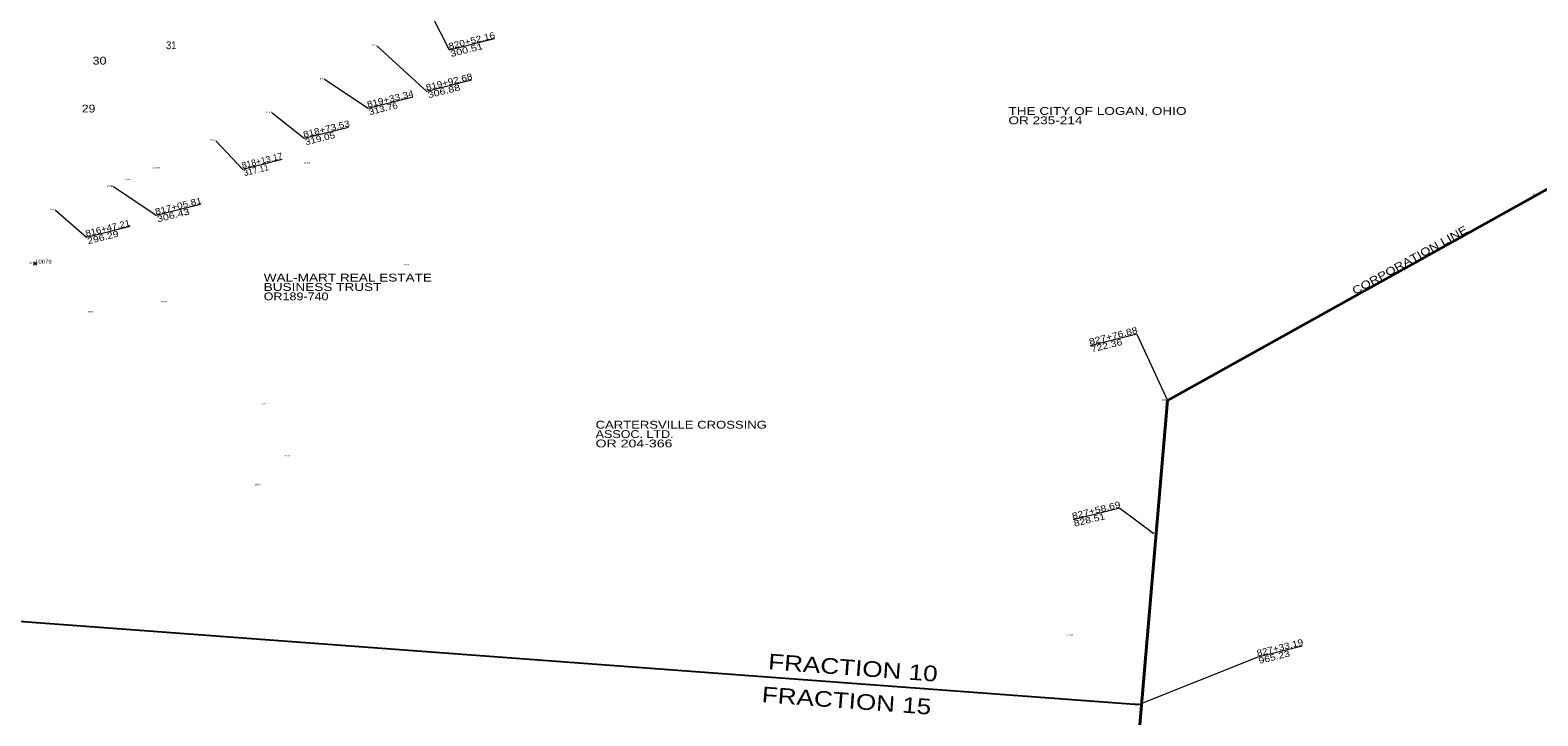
# Model space of a CAD drawing. Extents: x 1802000 to 1989153, y 371000 to 566163.
# Drawn here: x 1985986 to 1987192, y 560705 to 561254 of the extents above; entities that cross this region are included whole.
import ezdxf
from ezdxf.enums import TextEntityAlignment as Align

# ---------------------------------------------------------------- set-up
doc = ezdxf.new("R2010")
doc.units = 0
doc.header["$LTSCALE"] = 2
doc.header["$PDMODE"] = 32
doc.header["$PDSIZE"] = 1
for name, color, linetype, lineweight in [('1', 7, 'Continuous', 13), ('27', 7, 'Continuous', 40), ('40', 7, 'Continuous', 25), ('54', 7, 'Continuous', 13)]:
    doc.layers.add(name, color=color, linetype=linetype, lineweight=lineweight)
doc.layers.add('62', color=7, linetype='Continuous')

msp = doc.modelspace()

# ---------------------------------------------------------------- linework, layer by layer
at = {"layer": '1'}
for p, q in [((1986870.924, 561010.58), (1986833.65, 561001.257)), ((1986870.924, 561010.58), (1986895.594, 560957.304)), ((1986857.326, 560871.223), (1986819.937, 560861.872)), ((1986857.326, 560871.223), (1986884.726, 560851.184))]:
    msp.add_line(p, q, dxfattribs=at)
for points in [[(1986357.077, 561246.52), (1986321.101, 561237.522), (1986306.378, 561266.349)], [(1986338.576, 561213.464), (1986303.02, 561204.572), (1986263.071, 561241.12)], [(1986291.694, 561199.928), (1986255.985, 561190.998), (1986221.109, 561214.192)], [(1986240.254, 561175.824), (1986204.851, 561166.97), (1986179.148, 561187.263)], [(1986187.141, 561150.083), (1986155.71, 561142.223), (1986134.289, 561165.135)], [(1986121.83, 561114.184), (1986086.389, 561105.32), (1986052.326, 561128.224)], [(1986065.733, 561096.565), (1986030.713, 561087.806), (1986005.87, 561109.495)], [(1987003.159, 560761.038), (1986967.717, 560752.174), (1986872.816, 560714.353)]]:
    msp.add_lwpolyline(points, dxfattribs=at)
at = {"layer": '27'}
msp.add_line((1986812.769, 559985.278), (1986895.594, 560957.304), dxfattribs=at)
msp.add_lwpolyline([(1986895.594, 560957.304), (1987255.862, 561157.951), (1987379.559, 561223.982)], dxfattribs=at)
at = {"layer": '54'}
for p, q in [((1985988.225, 561065.547), (1985990.892, 561068.217)), ((1985988.225, 561068.217), (1985990.892, 561065.547))]:
    msp.add_line(p, q, dxfattribs=at)
at = {"layer": '54', "lineweight": 25}
msp.add_line((1984260.35, 560908.044), (1986872.816, 560714.353), dxfattribs=at)
msp.add_arc((1986886.851, 559829.7), 1850, 75.60646, 143.77416, dxfattribs=at)
at = {"layer": '54'}
msp.add_point((1985989.559, 561066.882), dxfattribs=at)

# ---------------------------------------------------------------- texts
at = {"layer": '1'}
for s, height, rotation, width, p in [('820+52.16', 5, 14.041, 1.2, (1986320.949, 561238.128)), ('300.51', 5, 14.041, 1.3, (1986322.465, 561232.065)), ('819+92.68', 5, 14.041, 1.2, (1986302.868, 561205.178)), ('819+33.34', 5, 14.041, 1.2, (1986255.834, 561191.604)), ('306.88', 5, 14.041, 1.3, (1986304.384, 561199.115)), ('313.76', 5, 14.041, 1.15, (1986257.35, 561185.541)), ('818+73.53', 5, 14.041, 1.2, (1986204.699, 561167.577)), ('319.05', 5, 14.041, 1.2, (1986206.216, 561161.513)), ('818+13.17', 5, 14.041, 1.05, (1986155.558, 561142.829)), ('817+05.81', 5, 14.041, 1.2, (1986086.237, 561105.926)), ('306.43', 5, 14.041, 1.3, (1986087.754, 561099.863)), ('816+47.21', 5, 14.041, 1.15, (1986030.561, 561088.412)), ('296.29', 5, 14.041, 1.25, (1986032.077, 561082.349)), ('827+76.88', 5, 14.041, 1.25, (1986833.498, 561001.864)), ('722.36', 5, 14.041, 1.25, (1986835.014, 560995.801)), ('827+58.69', 5, 14.041, 1.25, (1986819.785, 560862.478)), ('828.51', 5, 14.041, 1.25, (1986821.301, 560856.415)), ('827+33.19', 5, 14.041, 1.2, (1986967.566, 560752.781)), ('FRACTION 10', 12.5, 355.76, 1.25, (1986575.72, 560742.544)), ('965.23', 5, 14.041, 1.25, (1986969.082, 560746.717)), ('FRACTION 15', 12.5, 355.76, 1.25, (1986570.619, 560716.223))]:
    msp.add_text(s, height=height, rotation=rotation, dxfattribs=dict(at, width=width)).set_placement(p)
msp.add_text('317.11', height=5, rotation=14.041, dxfattribs=at).set_placement((1986157.075, 561136.766))
at = {"layer": '40'}
for s, width, p in [('31', 0.9, (1986094.305, 561238.417)), ('30', 1.2, (1986035.52, 561226.066)), ('29', 1.15, (1986027.021, 561187.773)), ('THE CITY OF LOGAN, OHIO', 1.3, (1986768.296, 561185.842)), ('OR 235-214', 1.3, (1986768.296, 561178.342)), ('WAL-MART REAL ESTATE', 1.3, (1986172.463, 561052.561)), ('BUSINESS TRUST', 1.3, (1986172.463, 561045.061)), ('OR189-740', 1.2, (1986172.463, 561037.561)), ('CARTERSVILLE CROSSING', 1.25, (1986438, 560934.92)), ('ASSOC. LTD.', 1.2, (1986438, 560927.42)), ('OR 204-366', 1.35, (1986438, 560919.92))]:
    msp.add_text(s, height=6.25, dxfattribs=dict(at, width=width)).set_placement(p)
at = {"layer": '40', "width": 1.25}
msp.add_text('CORPORATION LINE', height=6.25, rotation=29.037, dxfattribs=at).set_placement((1987045.474, 561041.748))
at = {"layer": '54', "width": 1.15}
msp.add_text('10079', height=3.12, dxfattribs=at).set_placement((1985989.559, 561066.882))
at = {"layer": '62'}
for s, width, p in [('10120', 1.05, (1986263.071, 561241.12)), ('10106', 1.05, (1986179.148, 561187.263)), ('10097', 1.15, (1986134.289, 561165.135)), ('10090', 1.2, (1986066.036, 561133.682)), ('10093', 1.2, (1986089.305, 561142.945)), ('10088', 1.2, (1986052.326, 561128.224)), ('10218', 1.05, (1987191.886, 561121.599)), ('2090', 1.25, (1986005.87, 561109.495)), ('10079', 1.15, (1985989.559, 561066.882)), ('10124', 1.05, (1986288.647, 561065.398)), ('10094', 1.15, (1986095.062, 561035.825)), ('10086', 1.15, (1986035.924, 561027.834)), ('10105', 1.05, (1986174.202, 560954.301)), ('2028', 1.3, (1986895.594, 560957.304)), ('10107', 1.05, (1986193.734, 560912.647)), ('10104', 1.05, (1986170.055, 560889.661)), ('2027', 1.25, (1986884.726, 560851.184)), ('10192', 1.05, (1986820.035, 560769.244)), ('2026', 1.25, (1986872.816, 560714.353))]:
    msp.add_text(s, height=1.2, dxfattribs=dict(at, width=width)).set_placement(p, align=Align.RIGHT)
for s, p in [('10113', (1986221.109, 561214.192)), ('10112', (1986209.507, 561146.923))]:
    msp.add_text(s, height=1.2, dxfattribs=at).set_placement(p, align=Align.RIGHT)

doc.saveas('drawing.dxf')
